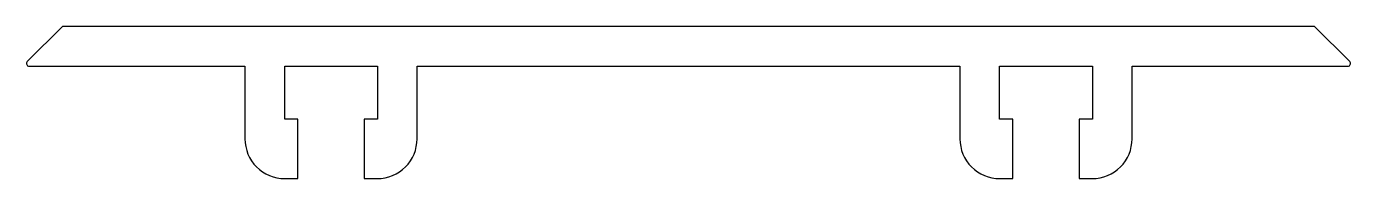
# Model space of a CAD drawing. Extents: x 916.6 to 1016.6, y -2.7 to 8.8.
import ezdxf

# ---------------------------------------------------------------- set-up
doc = ezdxf.new("R2010")
doc.units = 0
doc.header["$LTSCALE"] = 15
doc.layers.get('0').update_dxf_attribs({"linetype": 'CONTINUOUS'})

msp = doc.modelspace()

# ---------------------------------------------------------------- linework, layer by layer
msp.add_lwpolyline([(990.108, 1.753), (990.108, 5.753), (997.108, 5.753), (997.108, 1.753), (996.108, 1.753), (996.108, -2.747), (997.108, -2.747, 0.414214), (1000.108, 0.253), (1000.108, 5.753), (1016.408, 5.753, 0.668179), (1016.549, 6.095), (1013.89, 8.753), (919.325, 8.753), (916.666, 6.095, 0.668179), (916.808, 5.753), (933.108, 5.753), (933.108, 0.253, 0.414214), (936.108, -2.747), (937.108, -2.747), (937.108, 1.753), (936.108, 1.753), (936.108, 5.753), (943.108, 5.753), (943.108, 1.753), (942.108, 1.753), (942.108, -2.747), (943.108, -2.747, 0.414214), (946.108, 0.253), (946.108, 5.753), (987.108, 5.753), (987.108, 0.253, 0.414214), (990.108, -2.747), (991.108, -2.747), (991.108, 1.753)], format="xyb", close=True)

doc.saveas('drawing.dxf')
